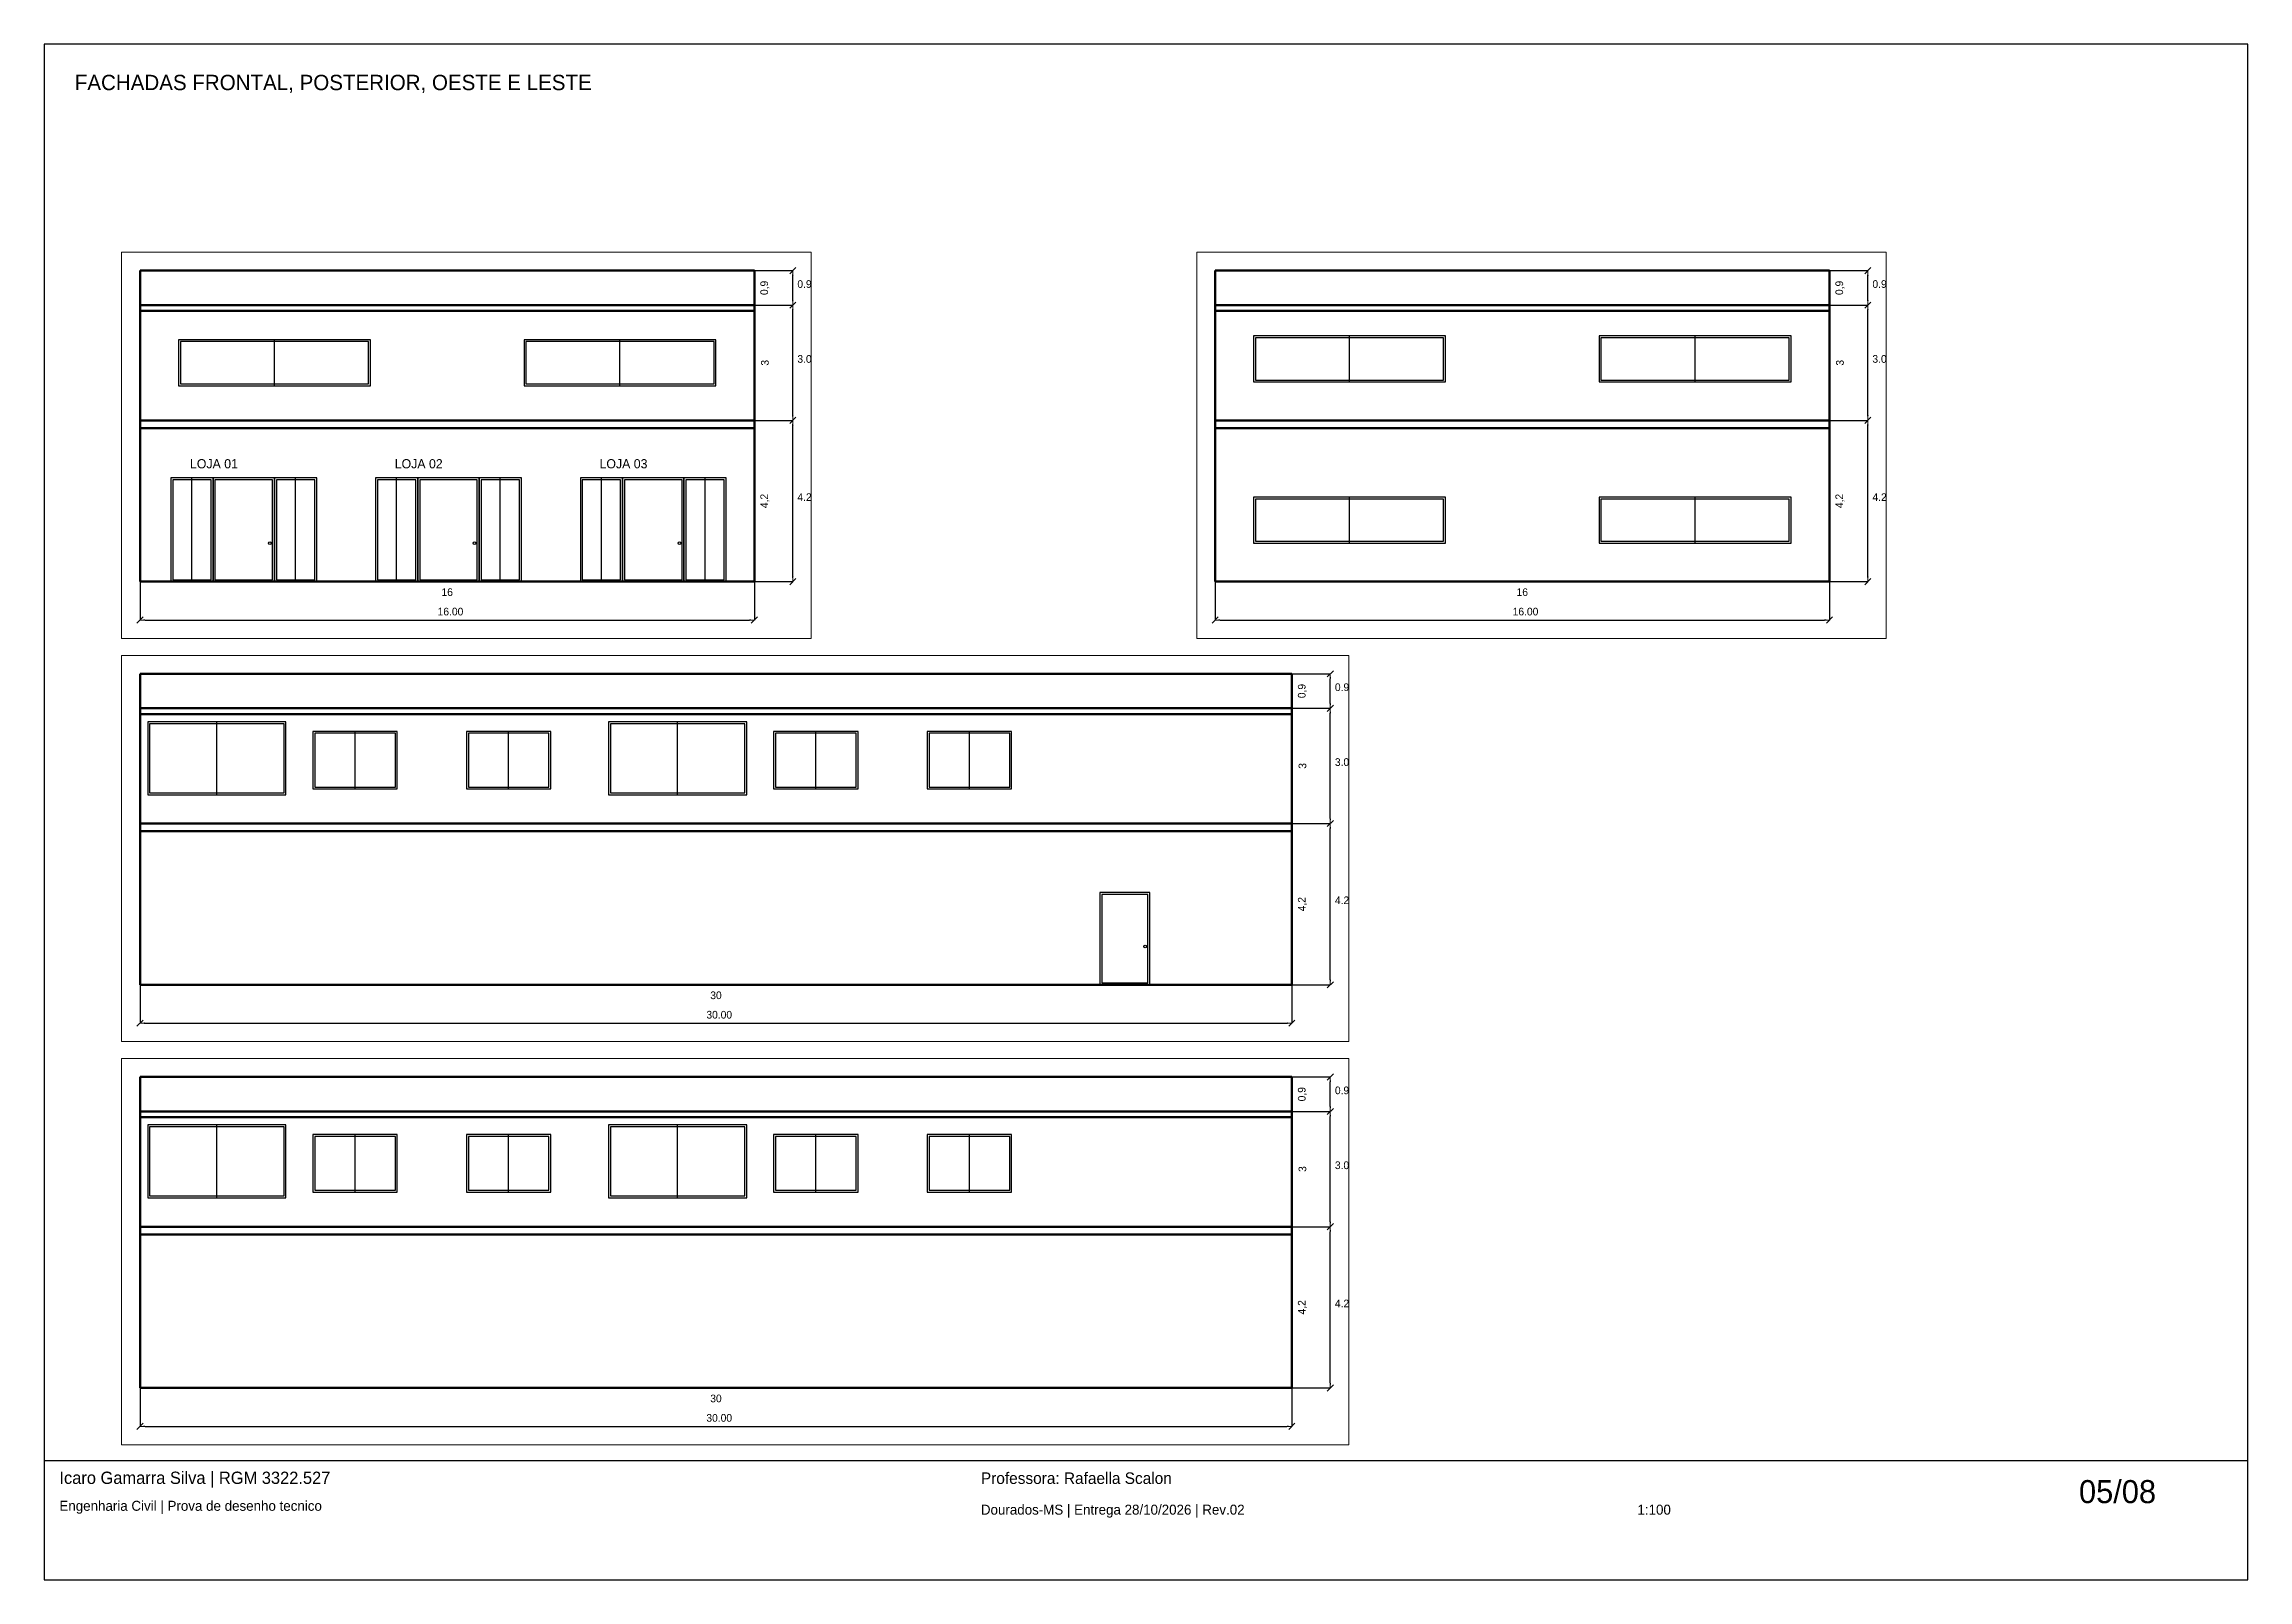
# Paper-space layout '05_FACHADAS FRONTA' of a CAD drawing. Header units: metres, sheet in millimetres. Extents: x 10 to 584, y 10 to 410.
# The model-space entities are those that its viewports show. They can reach past a viewport. Long polylines and large blocks are cut down to what shows.
import ezdxf

# ---------------------------------------------------------------- set-up
doc = ezdxf.new("R2010")
doc.units = ezdxf.units.M
for name, color, linetype, lineweight in [('COTAS', 2, 'Continuous', 13), ('ESQUADRIAS', 4, 'Continuous', 25), ('PAREDES', 7, 'Continuous', 50), ('TEXTOS', 7, 'Continuous', 15)]:
    doc.layers.add(name, color=color, linetype=linetype, lineweight=lineweight)
doc.dimstyles.get("Standard").update_dxf_attribs({"dimtxt": 2.5, "dimasz": 2.5, "dimexe": 1.25, "dimexo": 0.625, "dimtad": 1, "dimcen": 2.5, "dimazin": 3, "dimtfac": 1, "dimtmove": 0, "dimatfit": 3})

# ---------------------------------------------------------------- blocks, each defined once
blk = doc.blocks.new('_CLOSEDFILLED')
at = {"color": 0, "linetype": 'BYBLOCK'}
blk.add_solid([(-1, 0.16), (0, 0), (-1, -0.16)], dxfattribs=at)
blk = doc.blocks.new('*D45')
for p, q in [((280, 0), (280, -1)), ((296, 0), (296, -1)), ((280.13, -1), (295.87, -1))]:
    blk.add_line(p, q)
at = {"layer": 'Defpoints'}
for p in [(280, 0), (296, 0), (280, -1)]:
    blk.add_point(p, dxfattribs=at)
at = {"layer": 'COTAS', "xscale": 0.13, "yscale": 0.13, "rotation": 180}
blk.add_blockref('_CLOSEDFILLED', (280, -1), dxfattribs=at)
at = {"layer": 'COTAS', "xscale": 0.13, "yscale": 0.13}
blk.add_blockref('_CLOSEDFILLED', (296, -1), dxfattribs=at)
at = {"layer": 'COTAS', "insert": (288, -0.275), "char_height": 0.2, "attachment_point": 5}
blk.add_mtext('16', dxfattribs=at)
blk = doc.blocks.new('*D46')
for p, q in [((296, 4.2), (297, 4.2)), ((297, 0.13), (297, 4.07)), ((296, 0), (297, 0))]:
    blk.add_line(p, q)
at = {"layer": 'Defpoints'}
for p in [(296, 4.2), (296, 0), (297, 0)]:
    blk.add_point(p, dxfattribs=at)
at = {"layer": 'COTAS', "xscale": 0.13, "yscale": 0.13}
for p, rotation in [((297, 4.2), 90), ((297, 0), 270)]:
    blk.add_blockref('_CLOSEDFILLED', p, dxfattribs=dict(at, rotation=rotation))
at = {"layer": 'COTAS', "insert": (296.275, 2.1), "char_height": 0.2, "attachment_point": 5, "rotation": 90}
blk.add_mtext('4,2', dxfattribs=at)
blk = doc.blocks.new('*D47')
for p, q in [((296, 7.2), (297, 7.2)), ((297, 4.33), (297, 7.07)), ((296, 4.2), (297, 4.2))]:
    blk.add_line(p, q)
at = {"layer": 'Defpoints'}
for p in [(296, 7.2), (296, 4.2), (297, 4.2)]:
    blk.add_point(p, dxfattribs=at)
at = {"layer": 'COTAS', "xscale": 0.13, "yscale": 0.13}
for p, rotation in [((297, 7.2), 90), ((297, 4.2), 270)]:
    blk.add_blockref('_CLOSEDFILLED', p, dxfattribs=dict(at, rotation=rotation))
at = {"layer": 'COTAS', "insert": (296.275, 5.7), "char_height": 0.2, "attachment_point": 5, "rotation": 90}
blk.add_mtext('3', dxfattribs=at)
blk = doc.blocks.new('*D48')
for p, q in [((296, 8.1), (297, 8.1)), ((297, 7.33), (297, 7.97)), ((296, 7.2), (297, 7.2))]:
    blk.add_line(p, q)
at = {"layer": 'Defpoints'}
for p in [(296, 8.1), (296, 7.2), (297, 7.2)]:
    blk.add_point(p, dxfattribs=at)
at = {"layer": 'COTAS', "xscale": 0.13, "yscale": 0.13}
for p, rotation in [((297, 8.1), 90), ((297, 7.2), 270)]:
    blk.add_blockref('_CLOSEDFILLED', p, dxfattribs=dict(at, rotation=rotation))
at = {"layer": 'COTAS', "insert": (296.275, 7.65), "char_height": 0.2, "attachment_point": 5, "rotation": 90}
blk.add_mtext('0,9', dxfattribs=at)
blk = doc.blocks.new('*D49')
for p, q in [((320, 0), (320, -1)), ((336, 0), (336, -1)), ((320.13, -1), (335.87, -1))]:
    blk.add_line(p, q)
at = {"layer": 'Defpoints'}
for p in [(320, 0), (336, 0), (320, -1)]:
    blk.add_point(p, dxfattribs=at)
at = {"layer": 'COTAS', "xscale": 0.13, "yscale": 0.13, "rotation": 180}
blk.add_blockref('_CLOSEDFILLED', (320, -1), dxfattribs=at)
at = {"layer": 'COTAS', "xscale": 0.13, "yscale": 0.13}
blk.add_blockref('_CLOSEDFILLED', (336, -1), dxfattribs=at)
at = {"layer": 'COTAS', "insert": (328, -0.275), "char_height": 0.2, "attachment_point": 5}
blk.add_mtext('16', dxfattribs=at)
blk = doc.blocks.new('*D50')
for p, q in [((336, 4.2), (337, 4.2)), ((337, 0.13), (337, 4.07)), ((336, 0), (337, 0))]:
    blk.add_line(p, q)
at = {"layer": 'Defpoints'}
for p in [(336, 4.2), (336, 0), (337, 0)]:
    blk.add_point(p, dxfattribs=at)
at = {"layer": 'COTAS', "xscale": 0.13, "yscale": 0.13}
for p, rotation in [((337, 4.2), 90), ((337, 0), 270)]:
    blk.add_blockref('_CLOSEDFILLED', p, dxfattribs=dict(at, rotation=rotation))
at = {"layer": 'COTAS', "insert": (336.275, 2.1), "char_height": 0.2, "attachment_point": 5, "rotation": 90}
blk.add_mtext('4,2', dxfattribs=at)
blk = doc.blocks.new('*D51')
for p, q in [((336, 7.2), (337, 7.2)), ((337, 4.33), (337, 7.07)), ((336, 4.2), (337, 4.2))]:
    blk.add_line(p, q)
at = {"layer": 'Defpoints'}
for p in [(336, 7.2), (336, 4.2), (337, 4.2)]:
    blk.add_point(p, dxfattribs=at)
at = {"layer": 'COTAS', "xscale": 0.13, "yscale": 0.13}
for p, rotation in [((337, 7.2), 90), ((337, 4.2), 270)]:
    blk.add_blockref('_CLOSEDFILLED', p, dxfattribs=dict(at, rotation=rotation))
at = {"layer": 'COTAS', "insert": (336.275, 5.7), "char_height": 0.2, "attachment_point": 5, "rotation": 90}
blk.add_mtext('3', dxfattribs=at)
blk = doc.blocks.new('*D52')
for p, q in [((336, 8.1), (337, 8.1)), ((337, 7.33), (337, 7.97)), ((336, 7.2), (337, 7.2))]:
    blk.add_line(p, q)
at = {"layer": 'Defpoints'}
for p in [(336, 8.1), (336, 7.2), (337, 7.2)]:
    blk.add_point(p, dxfattribs=at)
at = {"layer": 'COTAS', "xscale": 0.13, "yscale": 0.13}
for p, rotation in [((337, 8.1), 90), ((337, 7.2), 270)]:
    blk.add_blockref('_CLOSEDFILLED', p, dxfattribs=dict(at, rotation=rotation))
at = {"layer": 'COTAS', "insert": (336.275, 7.65), "char_height": 0.2, "attachment_point": 5, "rotation": 90}
blk.add_mtext('0,9', dxfattribs=at)
blk = doc.blocks.new('*D53')
for p, q in [((360, 0), (360, -1)), ((390, 0), (390, -1)), ((360.13, -1), (389.87, -1))]:
    blk.add_line(p, q)
at = {"layer": 'Defpoints'}
for p in [(360, 0), (390, 0), (360, -1)]:
    blk.add_point(p, dxfattribs=at)
at = {"layer": 'COTAS', "xscale": 0.13, "yscale": 0.13, "rotation": 180}
blk.add_blockref('_CLOSEDFILLED', (360, -1), dxfattribs=at)
at = {"layer": 'COTAS', "xscale": 0.13, "yscale": 0.13}
blk.add_blockref('_CLOSEDFILLED', (390, -1), dxfattribs=at)
at = {"layer": 'COTAS', "insert": (375, -0.275), "char_height": 0.2, "attachment_point": 5}
blk.add_mtext('30', dxfattribs=at)
blk = doc.blocks.new('*D54')
for p, q in [((390, 4.2), (391, 4.2)), ((391, 0.13), (391, 4.07)), ((390, 0), (391, 0))]:
    blk.add_line(p, q)
at = {"layer": 'Defpoints'}
for p in [(390, 4.2), (390, 0), (391, 0)]:
    blk.add_point(p, dxfattribs=at)
at = {"layer": 'COTAS', "xscale": 0.13, "yscale": 0.13}
for p, rotation in [((391, 4.2), 90), ((391, 0), 270)]:
    blk.add_blockref('_CLOSEDFILLED', p, dxfattribs=dict(at, rotation=rotation))
at = {"layer": 'COTAS', "insert": (390.275, 2.1), "char_height": 0.2, "attachment_point": 5, "rotation": 90}
blk.add_mtext('4,2', dxfattribs=at)
blk = doc.blocks.new('*D55')
for p, q in [((390, 7.2), (391, 7.2)), ((391, 4.33), (391, 7.07)), ((390, 4.2), (391, 4.2))]:
    blk.add_line(p, q)
at = {"layer": 'Defpoints'}
for p in [(390, 7.2), (390, 4.2), (391, 4.2)]:
    blk.add_point(p, dxfattribs=at)
at = {"layer": 'COTAS', "xscale": 0.13, "yscale": 0.13}
for p, rotation in [((391, 7.2), 90), ((391, 4.2), 270)]:
    blk.add_blockref('_CLOSEDFILLED', p, dxfattribs=dict(at, rotation=rotation))
at = {"layer": 'COTAS', "insert": (390.275, 5.7), "char_height": 0.2, "attachment_point": 5, "rotation": 90}
blk.add_mtext('3', dxfattribs=at)
blk = doc.blocks.new('*D56')
for p, q in [((390, 8.1), (391, 8.1)), ((391, 7.33), (391, 7.97)), ((390, 7.2), (391, 7.2))]:
    blk.add_line(p, q)
at = {"layer": 'Defpoints'}
for p in [(390, 8.1), (390, 7.2), (391, 7.2)]:
    blk.add_point(p, dxfattribs=at)
at = {"layer": 'COTAS', "xscale": 0.13, "yscale": 0.13}
for p, rotation in [((391, 8.1), 90), ((391, 7.2), 270)]:
    blk.add_blockref('_CLOSEDFILLED', p, dxfattribs=dict(at, rotation=rotation))
at = {"layer": 'COTAS', "insert": (390.275, 7.65), "char_height": 0.2, "attachment_point": 5, "rotation": 90}
blk.add_mtext('0,9', dxfattribs=at)
blk = doc.blocks.new('*D57')
for p, q in [((410, 0), (410, -1)), ((440, 0), (440, -1)), ((410.13, -1), (439.87, -1))]:
    blk.add_line(p, q)
at = {"layer": 'Defpoints'}
for p in [(410, 0), (440, 0), (410, -1)]:
    blk.add_point(p, dxfattribs=at)
at = {"layer": 'COTAS', "xscale": 0.13, "yscale": 0.13, "rotation": 180}
blk.add_blockref('_CLOSEDFILLED', (410, -1), dxfattribs=at)
at = {"layer": 'COTAS', "xscale": 0.13, "yscale": 0.13}
blk.add_blockref('_CLOSEDFILLED', (440, -1), dxfattribs=at)
at = {"layer": 'COTAS', "insert": (425, -0.275), "char_height": 0.2, "attachment_point": 5}
blk.add_mtext('30', dxfattribs=at)
blk = doc.blocks.new('*D58')
for p, q in [((440, 4.2), (441, 4.2)), ((441, 0.13), (441, 4.07)), ((440, 0), (441, 0))]:
    blk.add_line(p, q)
at = {"layer": 'Defpoints'}
for p in [(440, 4.2), (440, 0), (441, 0)]:
    blk.add_point(p, dxfattribs=at)
at = {"layer": 'COTAS', "xscale": 0.13, "yscale": 0.13}
for p, rotation in [((441, 4.2), 90), ((441, 0), 270)]:
    blk.add_blockref('_CLOSEDFILLED', p, dxfattribs=dict(at, rotation=rotation))
at = {"layer": 'COTAS', "insert": (440.275, 2.1), "char_height": 0.2, "attachment_point": 5, "rotation": 90}
blk.add_mtext('4,2', dxfattribs=at)
blk = doc.blocks.new('*D59')
for p, q in [((440, 7.2), (441, 7.2)), ((441, 4.33), (441, 7.07)), ((440, 4.2), (441, 4.2))]:
    blk.add_line(p, q)
at = {"layer": 'Defpoints'}
for p in [(440, 7.2), (440, 4.2), (441, 4.2)]:
    blk.add_point(p, dxfattribs=at)
at = {"layer": 'COTAS', "xscale": 0.13, "yscale": 0.13}
for p, rotation in [((441, 7.2), 90), ((441, 4.2), 270)]:
    blk.add_blockref('_CLOSEDFILLED', p, dxfattribs=dict(at, rotation=rotation))
at = {"layer": 'COTAS', "insert": (440.275, 5.7), "char_height": 0.2, "attachment_point": 5, "rotation": 90}
blk.add_mtext('3', dxfattribs=at)
blk = doc.blocks.new('*D60')
for p, q in [((440, 8.1), (441, 8.1)), ((441, 7.33), (441, 7.97)), ((440, 7.2), (441, 7.2))]:
    blk.add_line(p, q)
at = {"layer": 'Defpoints'}
for p in [(440, 8.1), (440, 7.2), (441, 7.2)]:
    blk.add_point(p, dxfattribs=at)
at = {"layer": 'COTAS', "xscale": 0.13, "yscale": 0.13}
for p, rotation in [((441, 8.1), 90), ((441, 7.2), 270)]:
    blk.add_blockref('_CLOSEDFILLED', p, dxfattribs=dict(at, rotation=rotation))
at = {"layer": 'COTAS', "insert": (440.275, 7.65), "char_height": 0.2, "attachment_point": 5, "rotation": 90}
blk.add_mtext('0,9', dxfattribs=at)

msp = doc.modelspace()

# ---------------------------------------------------------------- linework, layer by layer
at = {"layer": 'COTAS'}
for p, q in [((296, 8.1), (296.85, 8.1)), ((296.92, 8.02), (297.08, 8.18)), ((297, 7.2), (297, 8.1)), ((336, 8.1), (336.85, 8.1)), ((336.92, 8.02), (337.08, 8.18)), ((337, 7.2), (337, 8.1)), ((390, 8.1), (390.85, 8.1)), ((390.92, 8.02), (391.08, 8.18)), ((391, 7.2), (391, 8.1)), ((440, 8.1), (440.85, 8.1)), ((440.92, 8.02), (441.08, 8.18)), ((441, 7.2), (441, 8.1)), ((296, 7.2), (296.85, 7.2)), ((296, 7.2), (296.85, 7.2)), ((296.92, 7.12), (297.08, 7.28)), ((296.92, 7.12), (297.08, 7.28)), ((297, 4.2), (297, 7.2)), ((336, 7.2), (336.85, 7.2)), ((336, 7.2), (336.85, 7.2)), ((336.92, 7.12), (337.08, 7.28)), ((336.92, 7.12), (337.08, 7.28)), ((337, 4.2), (337, 7.2)), ((390, 7.2), (390.85, 7.2)), ((390, 7.2), (390.85, 7.2)), ((390.92, 7.12), (391.08, 7.28)), ((390.92, 7.12), (391.08, 7.28)), ((391, 4.2), (391, 7.2)), ((440, 7.2), (440.85, 7.2)), ((440, 7.2), (440.85, 7.2)), ((440.92, 7.12), (441.08, 7.28)), ((440.92, 7.12), (441.08, 7.28)), ((441, 4.2), (441, 7.2)), ((296, 4.2), (296.85, 4.2)), ((296, 4.2), (296.85, 4.2)), ((296.92, 4.12), (297.08, 4.28)), ((296.92, 4.12), (297.08, 4.28)), ((297, 0), (297, 4.2)), ((336, 4.2), (336.85, 4.2)), ((336, 4.2), (336.85, 4.2)), ((336.92, 4.12), (337.08, 4.28)), ((336.92, 4.12), (337.08, 4.28)), ((337, 0), (337, 4.2)), ((390, 4.2), (390.85, 4.2)), ((390, 4.2), (390.85, 4.2)), ((390.92, 4.12), (391.08, 4.28)), ((390.92, 4.12), (391.08, 4.28)), ((391, 0), (391, 4.2)), ((440, 4.2), (440.85, 4.2)), ((440, 4.2), (440.85, 4.2)), ((440.92, 4.12), (441.08, 4.28)), ((440.92, 4.12), (441.08, 4.28)), ((441, 0), (441, 4.2)), ((280, 0), (280, -0.85)), ((296, 0), (296, -0.85)), ((296, 0), (296.85, 0)), ((296.92, -0.08), (297.08, 0.08)), ((320, 0), (320, -0.85)), ((336, 0), (336, -0.85)), ((336, 0), (336.85, 0)), ((336.92, -0.08), (337.08, 0.08)), ((360, 0), (360, -0.85)), ((390, 0), (390, -0.85)), ((390, 0), (390.85, 0)), ((390.92, -0.08), (391.08, 0.08)), ((410, 0), (410, -0.85)), ((440, 0), (440, -0.85)), ((440, 0), (440.85, 0)), ((440.92, -0.08), (441.08, 0.08)), ((279.92, -1.08), (280.08, -0.92)), ((280, -1), (296, -1)), ((295.92, -1.08), (296.08, -0.92)), ((319.92, -1.08), (320.08, -0.92)), ((320, -1), (336, -1)), ((335.92, -1.08), (336.08, -0.92)), ((359.92, -1.08), (360.08, -0.92)), ((360, -1), (390, -1)), ((389.92, -1.08), (390.08, -0.92)), ((409.92, -1.08), (410.08, -0.92)), ((410, -1), (440, -1)), ((439.92, -1.08), (440.08, -0.92))]:
    msp.add_line(p, q, dxfattribs=at)
at = {"layer": 'ESQUADRIAS'}
for p, q in [((326, 6.4), (321, 6.4)), ((321, 6.4), (321, 5.2)), ((325.95, 6.35), (321.05, 6.35)), ((321.05, 6.35), (321.05, 5.25)), ((323.5, 5.2), (323.5, 6.4)), ((325.95, 5.25), (325.95, 6.35)), ((326, 5.2), (326, 6.4)), ((335, 6.4), (330, 6.4)), ((330, 6.4), (330, 5.2)), ((334.95, 6.35), (330.05, 6.35)), ((330.05, 6.35), (330.05, 5.25)), ((332.5, 5.2), (332.5, 6.4)), ((334.95, 5.25), (334.95, 6.35)), ((335, 5.2), (335, 6.4)), ((363.8, 6.85), (360.2, 6.85)), ((360.2, 6.85), (360.2, 4.95)), ((363.75, 6.8), (360.25, 6.8)), ((360.25, 6.8), (360.25, 5)), ((362, 4.95), (362, 6.85)), ((363.75, 5), (363.75, 6.8)), ((363.8, 4.95), (363.8, 6.85)), ((366.7, 6.6), (364.5, 6.6)), ((364.5, 6.6), (364.5, 5.1)), ((366.65, 6.55), (364.55, 6.55)), ((364.55, 6.55), (364.55, 5.15)), ((365.6, 5.1), (365.6, 6.6)), ((366.65, 5.15), (366.65, 6.55)), ((366.7, 5.1), (366.7, 6.6)), ((370.7, 6.6), (368.5, 6.6)), ((368.5, 6.6), (368.5, 5.1)), ((370.65, 6.55), (368.55, 6.55)), ((368.55, 6.55), (368.55, 5.15)), ((369.6, 5.1), (369.6, 6.6)), ((370.65, 5.15), (370.65, 6.55)), ((370.7, 5.1), (370.7, 6.6)), ((375.8, 6.85), (372.2, 6.85)), ((372.2, 6.85), (372.2, 4.95)), ((375.75, 6.8), (372.25, 6.8)), ((372.25, 6.8), (372.25, 5)), ((374, 4.95), (374, 6.85)), ((375.75, 5), (375.75, 6.8)), ((375.8, 4.95), (375.8, 6.85)), ((378.7, 6.6), (376.5, 6.6)), ((376.5, 6.6), (376.5, 5.1)), ((378.65, 6.55), (376.55, 6.55)), ((376.55, 6.55), (376.55, 5.15)), ((377.6, 5.1), (377.6, 6.6)), ((378.65, 5.15), (378.65, 6.55)), ((378.7, 5.1), (378.7, 6.6)), ((382.7, 6.6), (380.5, 6.6)), ((380.5, 6.6), (380.5, 5.1)), ((382.65, 6.55), (380.55, 6.55)), ((380.55, 6.55), (380.55, 5.15)), ((381.6, 5.1), (381.6, 6.6)), ((382.65, 5.15), (382.65, 6.55)), ((382.7, 5.1), (382.7, 6.6)), ((413.8, 6.85), (410.2, 6.85)), ((410.2, 6.85), (410.2, 4.95)), ((413.75, 6.8), (410.25, 6.8)), ((410.25, 6.8), (410.25, 5)), ((412, 4.95), (412, 6.85)), ((413.75, 5), (413.75, 6.8)), ((413.8, 4.95), (413.8, 6.85)), ((416.7, 6.6), (414.5, 6.6)), ((414.5, 6.6), (414.5, 5.1)), ((416.65, 6.55), (414.55, 6.55)), ((414.55, 6.55), (414.55, 5.15)), ((415.6, 5.1), (415.6, 6.6)), ((416.65, 5.15), (416.65, 6.55)), ((416.7, 5.1), (416.7, 6.6)), ((420.7, 6.6), (418.5, 6.6)), ((418.5, 6.6), (418.5, 5.1)), ((420.65, 6.55), (418.55, 6.55)), ((418.55, 6.55), (418.55, 5.15)), ((419.6, 5.1), (419.6, 6.6)), ((420.65, 5.15), (420.65, 6.55)), ((420.7, 5.1), (420.7, 6.6)), ((425.8, 6.85), (422.2, 6.85)), ((422.2, 6.85), (422.2, 4.95)), ((425.75, 6.8), (422.25, 6.8)), ((422.25, 6.8), (422.25, 5)), ((424, 4.95), (424, 6.85)), ((425.75, 5), (425.75, 6.8)), ((425.8, 4.95), (425.8, 6.85)), ((428.7, 6.6), (426.5, 6.6)), ((426.5, 6.6), (426.5, 5.1)), ((428.65, 6.55), (426.55, 6.55)), ((426.55, 6.55), (426.55, 5.15)), ((427.6, 5.1), (427.6, 6.6)), ((428.65, 5.15), (428.65, 6.55)), ((428.7, 5.1), (428.7, 6.6)), ((432.7, 6.6), (430.5, 6.6)), ((430.5, 6.6), (430.5, 5.1)), ((432.65, 6.55), (430.55, 6.55)), ((430.55, 6.55), (430.55, 5.15)), ((431.6, 5.1), (431.6, 6.6)), ((432.65, 5.15), (432.65, 6.55)), ((432.7, 5.1), (432.7, 6.6)), ((286, 6.3), (281, 6.3)), ((281, 6.3), (281, 5.1)), ((285.95, 6.25), (281.05, 6.25)), ((281.05, 6.25), (281.05, 5.15)), ((283.5, 5.1), (283.5, 6.3)), ((285.95, 5.15), (285.95, 6.25)), ((286, 5.1), (286, 6.3)), ((295, 6.3), (290, 6.3)), ((290, 6.3), (290, 5.1)), ((294.95, 6.25), (290.05, 6.25)), ((290.05, 6.25), (290.05, 5.15)), ((292.5, 5.1), (292.5, 6.3)), ((294.95, 5.15), (294.95, 6.25)), ((295, 5.1), (295, 6.3)), ((321, 5.2), (326, 5.2)), ((321.05, 5.25), (325.95, 5.25)), ((330, 5.2), (335, 5.2)), ((330.05, 5.25), (334.95, 5.25)), ((281, 5.1), (286, 5.1)), ((281.05, 5.15), (285.95, 5.15)), ((290, 5.1), (295, 5.1)), ((290.05, 5.15), (294.95, 5.15)), ((360.2, 4.95), (363.8, 4.95)), ((360.25, 5), (363.75, 5)), ((364.5, 5.1), (366.7, 5.1)), ((364.55, 5.15), (366.65, 5.15)), ((368.5, 5.1), (370.7, 5.1)), ((368.55, 5.15), (370.65, 5.15)), ((372.2, 4.95), (375.8, 4.95)), ((372.25, 5), (375.75, 5)), ((376.5, 5.1), (378.7, 5.1)), ((376.55, 5.15), (378.65, 5.15)), ((380.5, 5.1), (382.7, 5.1)), ((380.55, 5.15), (382.65, 5.15)), ((410.2, 4.95), (413.8, 4.95)), ((410.25, 5), (413.75, 5)), ((414.5, 5.1), (416.7, 5.1)), ((414.55, 5.15), (416.65, 5.15)), ((418.5, 5.1), (420.7, 5.1)), ((418.55, 5.15), (420.65, 5.15)), ((422.2, 4.95), (425.8, 4.95)), ((422.25, 5), (425.75, 5)), ((426.5, 5.1), (428.7, 5.1)), ((426.55, 5.15), (428.65, 5.15)), ((430.5, 5.1), (432.7, 5.1)), ((430.55, 5.15), (432.65, 5.15)), ((281.9, 2.7), (280.8, 2.7)), ((280.8, 2.7), (280.8, 0)), ((281.85, 2.65), (280.85, 2.65)), ((280.85, 2.65), (280.85, 0.05)), ((281.35, 0), (281.35, 2.7)), ((281.85, 0.05), (281.85, 2.65)), ((281.9, 0), (281.9, 2.7)), ((283.5, 2.7), (281.9, 2.7)), ((281.9, 2.7), (281.9, 0)), ((283.45, 2.65), (281.95, 2.65)), ((281.95, 2.65), (281.95, 0.05)), ((283.45, 0.05), (283.45, 2.65)), ((283.5, 0), (283.5, 2.7)), ((284.6, 2.7), (283.5, 2.7)), ((283.5, 2.7), (283.5, 0)), ((284.55, 2.65), (283.55, 2.65)), ((283.55, 2.65), (283.55, 0.05)), ((284.05, 0), (284.05, 2.7)), ((284.55, 0.05), (284.55, 2.65)), ((284.6, 0), (284.6, 2.7)), ((287.233, 2.7), (286.133, 2.7)), ((286.133, 2.7), (286.133, 0)), ((287.183, 2.65), (286.183, 2.65)), ((286.183, 2.65), (286.183, 0.05)), ((286.683, 0), (286.683, 2.7)), ((287.183, 0.05), (287.183, 2.65)), ((287.233, 0), (287.233, 2.7)), ((288.833, 2.7), (287.233, 2.7)), ((287.233, 2.7), (287.233, 0)), ((288.783, 2.65), (287.283, 2.65)), ((287.283, 2.65), (287.283, 0.05)), ((288.783, 0.05), (288.783, 2.65)), ((288.833, 0), (288.833, 2.7)), ((289.933, 2.7), (288.833, 2.7)), ((288.833, 2.7), (288.833, 0)), ((289.883, 2.65), (288.883, 2.65)), ((288.883, 2.65), (288.883, 0.05)), ((289.383, 0), (289.383, 2.7)), ((289.883, 0.05), (289.883, 2.65)), ((289.933, 0), (289.933, 2.7)), ((292.567, 2.7), (291.467, 2.7)), ((291.467, 2.7), (291.467, 0)), ((292.517, 2.65), (291.517, 2.65)), ((291.517, 2.65), (291.517, 0.05)), ((292.017, 0), (292.017, 2.7)), ((292.517, 0.05), (292.517, 2.65)), ((292.567, 0), (292.567, 2.7)), ((294.167, 2.7), (292.567, 2.7)), ((292.567, 2.7), (292.567, 0)), ((294.117, 2.65), (292.617, 2.65)), ((292.617, 2.65), (292.617, 0.05)), ((294.117, 0.05), (294.117, 2.65)), ((294.167, 0), (294.167, 2.7)), ((295.267, 2.7), (294.167, 2.7)), ((294.167, 2.7), (294.167, 0)), ((295.217, 2.65), (294.217, 2.65)), ((294.217, 2.65), (294.217, 0.05)), ((294.717, 0), (294.717, 2.7)), ((295.217, 0.05), (295.217, 2.65)), ((295.267, 0), (295.267, 2.7)), ((386.3, 2.4), (385, 2.4)), ((385, 2.4), (385, 0)), ((386.25, 2.35), (385.05, 2.35)), ((385.05, 2.35), (385.05, 0.05)), ((386.25, 0.05), (386.25, 2.35)), ((386.3, 0), (386.3, 2.4)), ((326, 2.2), (321, 2.2)), ((321, 2.2), (321, 1)), ((325.95, 2.15), (321.05, 2.15)), ((321.05, 2.15), (321.05, 1.05)), ((323.5, 1), (323.5, 2.2)), ((325.95, 1.05), (325.95, 2.15)), ((326, 1), (326, 2.2)), ((335, 2.2), (330, 2.2)), ((330, 2.2), (330, 1)), ((334.95, 2.15), (330.05, 2.15)), ((330.05, 2.15), (330.05, 1.05)), ((332.5, 1), (332.5, 2.2)), ((334.95, 1.05), (334.95, 2.15)), ((335, 1), (335, 2.2)), ((321, 1), (326, 1)), ((321.05, 1.05), (325.95, 1.05)), ((330, 1), (335, 1)), ((330.05, 1.05), (334.95, 1.05)), ((280.8, 0), (281.9, 0)), ((280.85, 0.05), (281.85, 0.05)), ((281.9, 0), (283.5, 0)), ((281.95, 0.05), (283.45, 0.05)), ((283.5, 0), (284.6, 0)), ((283.55, 0.05), (284.55, 0.05)), ((286.133, 0), (287.233, 0)), ((286.183, 0.05), (287.183, 0.05)), ((287.233, 0), (288.833, 0)), ((287.283, 0.05), (288.783, 0.05)), ((288.833, 0), (289.933, 0)), ((288.883, 0.05), (289.883, 0.05)), ((291.467, 0), (292.567, 0)), ((291.517, 0.05), (292.517, 0.05)), ((292.567, 0), (294.167, 0)), ((292.617, 0.05), (294.117, 0.05)), ((294.167, 0), (295.267, 0)), ((294.217, 0.05), (295.217, 0.05)), ((385, 0), (386.3, 0)), ((385.05, 0.05), (386.25, 0.05))]:
    msp.add_line(p, q, dxfattribs=at)
for centre in [(283.38, 1), (288.713, 1), (294.047, 1), (386.18, 1)]:
    msp.add_circle(centre, 0.035, dxfattribs=at)
at = {"layer": 'PAREDES'}
for p, q in [((296, 8.1), (280, 8.1)), ((280, 8.1), (280, 0)), ((296, 0), (296, 8.1)), ((336, 8.1), (320, 8.1)), ((320, 8.1), (320, 0)), ((336, 0), (336, 8.1)), ((390, 8.1), (360, 8.1)), ((360, 8.1), (360, 0)), ((390, 0), (390, 8.1)), ((440, 8.1), (410, 8.1)), ((410, 8.1), (410, 0)), ((440, 0), (440, 8.1)), ((280, 7.2), (296, 7.2)), ((280, 7.05), (296, 7.05)), ((320, 7.2), (336, 7.2)), ((320, 7.05), (336, 7.05)), ((360, 7.2), (390, 7.2)), ((360, 7.05), (390, 7.05)), ((410, 7.2), (440, 7.2)), ((410, 7.05), (440, 7.05)), ((280, 4.2), (296, 4.2)), ((320, 4.2), (336, 4.2)), ((360, 4.2), (390, 4.2)), ((410, 4.2), (440, 4.2)), ((280, 4), (296, 4)), ((320, 4), (336, 4)), ((360, 4), (390, 4)), ((410, 4), (440, 4)), ((280, 0), (296, 0)), ((320, 0), (336, 0)), ((360, 0), (390, 0)), ((410, 0), (440, 0))]:
    msp.add_line(p, q, dxfattribs=at)

# ---------------------------------------------------------------- texts
at = {"layer": 'COTAS'}
for s, p in [('0.90', (297.12, 7.65)), ('0.90', (337.12, 7.65)), ('0.90', (391.12, 7.65)), ('0.90', (441.12, 7.65)), ('3.00', (297.12, 5.7)), ('3.00', (337.12, 5.7)), ('3.00', (391.12, 5.7)), ('3.00', (441.12, 5.7)), ('4.20', (297.12, 2.1)), ('4.20', (337.12, 2.1)), ('4.20', (391.12, 2.1)), ('4.20', (441.12, 2.1)), ('16.00', (287.75, -0.88)), ('16.00', (327.75, -0.88)), ('30.00', (374.75, -0.88)), ('30.00', (424.75, -0.88))]:
    msp.add_text(s, height=0.2, dxfattribs=at).set_placement(p)
at = {"layer": 'TEXTOS'}
for s, p in [('LOJA 01', (281.3, 2.95)), ('LOJA 02', (286.633, 2.95)), ('LOJA 03', (291.967, 2.95))]:
    msp.add_text(s, height=0.24, dxfattribs=at).set_placement(p)

# ---------------------------------------------------------------- dimensions: what is measured, and where the dimension line sits
at = {"layer": 'COTAS'}
for base, p1, p2, picture, middle in [((297, 7.2), (296, 7.2), (296, 8.1), '*D48', (296.275, 7.65)), ((337, 7.2), (336, 7.2), (336, 8.1), '*D52', (336.275, 7.65)), ((391, 7.2), (390, 7.2), (390, 8.1), '*D56', (390.275, 7.65)), ((441, 7.2), (440, 7.2), (440, 8.1), '*D60', (440.275, 7.65)), ((297, 4.2), (296, 4.2), (296, 7.2), '*D47', (296.275, 5.7)), ((337, 4.2), (336, 4.2), (336, 7.2), '*D51', (336.275, 5.7)), ((391, 4.2), (390, 4.2), (390, 7.2), '*D55', (390.275, 5.7)), ((441, 4.2), (440, 4.2), (440, 7.2), '*D59', (440.275, 5.7)), ((297, 0), (296, 0), (296, 4.2), '*D46', (296.275, 2.1)), ((337, 0), (336, 0), (336, 4.2), '*D50', (336.275, 2.1)), ((391, 0), (390, 0), (390, 4.2), '*D54', (390.275, 2.1)), ((441, 0), (440, 0), (440, 4.2), '*D58', (440.275, 2.1))]:
    dim = msp.add_linear_dim(base=base, p1=p1, p2=p2, angle=90, dimstyle='Standard', override={"dimtxt": 0.2, "dimasz": 0.13, "dimtad": 1, "dimdec": 2}, dxfattribs=at)
    dim.commit()
    dim.dimension.update_dxf_attribs({"geometry": picture, "text_midpoint": middle})
for base, p1, p2, picture, middle in [((280, -1), (280, 0), (296, 0), '*D45', (288, -0.275)), ((320, -1), (320, 0), (336, 0), '*D49', (328, -0.275)), ((360, -1), (360, 0), (390, 0), '*D53', (375, -0.275)), ((410, -1), (410, 0), (440, 0), '*D57', (425, -0.275))]:
    dim = msp.add_linear_dim(base=base, p1=p1, p2=p2, dimstyle='Standard', override={"dimtxt": 0.2, "dimasz": 0.13, "dimtad": 1, "dimdec": 2}, dxfattribs=at)
    dim.commit()
    dim.dimension.update_dxf_attribs({"geometry": picture, "text_midpoint": middle})

psp = doc.layouts.new('05_FACHADAS FRONTA')

# ---------------------------------------------------------------- linework, layer by layer
for points in [[(10, 10), (584, 10), (584, 410), (10, 410)], [(10, 10), (584, 10), (584, 41), (10, 41)]]:
    psp.add_lwpolyline(points, close=True)

# ---------------------------------------------------------------- texts
for s, height, p in [('FACHADAS FRONTAL, POSTERIOR, OESTE E LESTE', 4, (18, 398)), ('Icaro Gamarra Silva | RGM 3322.527', 3.2, (14, 35)), ('Professora: Rafaella Scalon', 3, (254, 35)), ('05/08', 6, (540, 30)), ('Engenharia Civil | Prova de desenho tecnico', 2.6, (14, 28)), ('Dourados-MS | Entrega 28/10/2026 | Rev.02', 2.6, (254, 27)), ('1:100', 2.6, (425, 27))]:
    psp.add_text(s, height=height).set_placement(p)

# ---------------------------------------------------------------- viewports
at = {"layer": 'VIEWPORTS'}
psp.add_viewport(center=(120, 305.5), size=(179.6, 100.6), view_center_point=(288.5, 3.55), view_height=10.06, dxfattribs=at)
for center, size, view_center_point, status in [((400, 305.5), (179.6, 100.6), (328.5, 3.55), 3), ((190, 200.5), (319.6, 100.6), (375.5, 3.55), 4), ((190, 95.5), (319.6, 100.6), (425.5, 3.55), 5)]:
    psp.add_viewport(center=center, size=size, view_center_point=view_center_point, view_height=10.06, status=status, dxfattribs=at)

doc.saveas('drawing.dxf')
